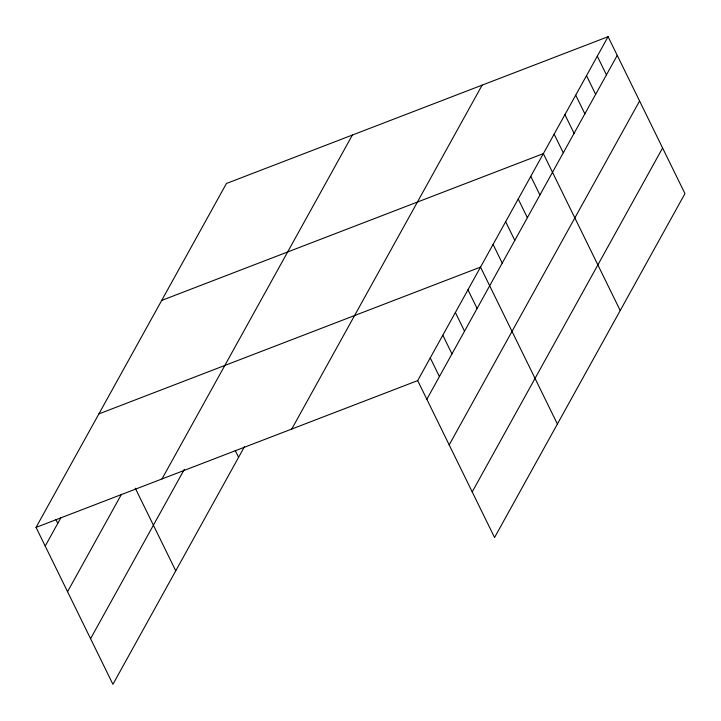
<?xml version="1.0" encoding="UTF-8"?>
<svg xmlns="http://www.w3.org/2000/svg" width="721" height="721" viewBox="0 0 721 721"><rect width="100%" height="100%" fill="white"/><g stroke="black" fill="none" stroke-linecap="round" stroke-linejoin="round"><path stroke-width="1.08" d="M244.518 446.614L112.918 684.31L36.05 527.393L226.439 183.485L608.082 36.69L684.95 193.607L494.561 537.515L417.684 380.598L608.082 36.69M45.207 546.076L60.906 517.705M67.549 591.698L121.479 494.282M161.991 478.951L352.38 135.043M90.576 638.689L184.297 469.407M291.744 429.04L482.142 85.132M426.841 399.281L617.23 55.373M449.192 444.893L639.581 100.994M472.21 491.893L662.599 147.985M161.711 300.414L543.346 153.618L620.213 310.535M98.876 413.908L480.519 267.103L557.387 424.02M36.05 527.393L417.684 380.598M597.285 56.175L606.442 74.858M586.497 75.669L595.654 94.352M575.709 95.154L584.866 113.837M564.922 114.639L574.078 133.322M554.134 134.133L563.29 152.816M530.782 176.321L539.93 195.003M518.21 199.014L527.366 217.697M505.646 221.708L514.803 240.399M493.083 244.41L502.24 263.093M467.947 289.806L477.104 308.489M455.384 312.499L464.54 331.182M442.82 335.202L451.968 353.885M430.257 357.895L439.404 376.578M235.181 450.391L238.579 457.33M135.278 488.207L175.753 570.825M55.841 519.444L57.77 523.383"/></g></svg>
